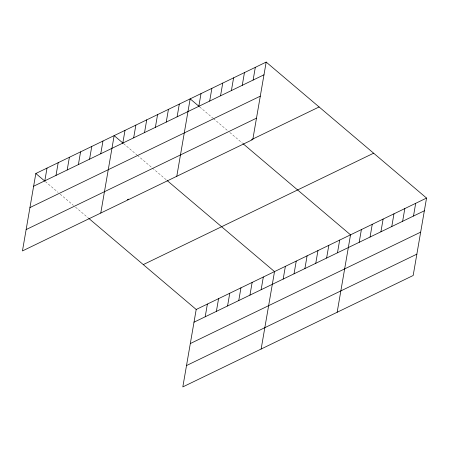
<?xml version="1.0" encoding="UTF-8"?>
<svg xmlns="http://www.w3.org/2000/svg" width="449" height="449" viewBox="0 0 449 449"><rect width="100%" height="100%" fill="white"/><g stroke="black" fill="none" stroke-linecap="round" stroke-linejoin="round"><path stroke-width="0.34" stroke-dasharray="2.25 1.68" d="M199.687 106.935L212.916 118.149M213.449 118.598L227.738 130.715M229.854 132.511L242.555 143.276M123.671 143.697L136.9 154.916M137.433 155.365L166.54 180.043M45.349 181.581L58.056 192.352M60.172 194.142L73.4 205.361M75.516 207.157L88.217 217.928"/><path stroke-width="0.67" d="M266.178 62.091L35.825 173.505L22.45 250.935L252.798 139.521L266.178 62.091L426.55 198.065L413.175 275.495L182.822 386.909L196.202 309.479L426.55 198.065M44.816 180.812L47.016 168.094M56.007 175.402L58.202 162.678M67.193 169.991L69.393 157.268M78.384 164.575L80.579 151.857M89.57 159.165L91.77 146.447M100.761 153.754L102.956 141.037M100.767 213.056L114.147 135.62L123.144 143.253M122.807 143.091L125.002 130.373M133.667 137.837L135.862 125.119M144.527 132.584L146.722 119.866M155.382 127.331L157.582 114.613M166.242 122.083L168.442 109.36M177.102 116.83L179.303 104.106M176.783 176.289L190.163 98.859L199.16 106.486M198.823 106.323L201.017 93.605M209.683 101.07L211.877 88.352M220.543 95.817L222.738 83.099M231.398 90.569L233.598 77.845M242.258 85.316L244.458 72.592M205.193 316.786L207.387 304.068M253.118 80.062L255.318 67.339M216.379 311.376L218.579 298.652M227.57 305.965L229.765 293.242M238.756 300.549L240.956 287.831M249.947 295.139L252.142 282.421M261.133 289.728L263.327 277.011M261.144 349.03L274.519 271.594L167.067 180.492M283.179 279.065L285.379 266.347M294.039 273.811L296.239 261.094M304.899 268.558L307.099 255.84M315.759 263.305L317.954 250.587M326.619 258.057L328.814 245.334M337.48 252.804L339.674 240.08M337.16 312.263L350.534 234.833L243.083 143.725M359.194 242.297L361.394 229.579M370.055 237.044L372.255 224.326M380.915 231.791L383.115 219.073M391.775 226.543L393.969 213.819M402.635 221.29L404.83 208.566M413.495 216.036L415.69 203.313M33.63 186.223L263.978 74.809M29.937 207.578L260.291 96.165M26.137 229.579L256.491 118.166M127.286 199.738L128.532 199.132M251.53 139.645L319.099 106.963M143.276 264.607L373.624 153.193M194.002 322.197L424.356 210.783M190.314 343.552L420.662 232.139M186.515 365.553L416.863 254.14M35.825 173.505L44.821 181.132M88.75 218.377L196.202 309.479"/></g></svg>
